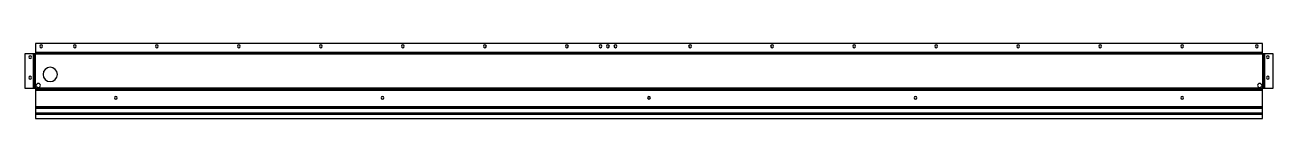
# Model space of a CAD drawing. Header units: millimetres. Extents: x -13 to 1509, y 0 to 92.
import ezdxf

# ---------------------------------------------------------------- set-up
doc = ezdxf.new("R2010")
doc.units = ezdxf.units.MM

msp = doc.modelspace()

# ---------------------------------------------------------------- linework, layer by layer
at = {"layer": 'BEND'}
for p, q in [((-1.1, 78.9), (-1.1, 36.9)), ((1496, 80.1), (0, 80.1)), ((1497.1, 36.9), (1497.1, 78.9)), ((1496, 35.8), (0, 35.8)), ((1496, 13.5), (0, 13.5)), ((1496, 5.7), (0, 5.7))]:
    msp.add_line(p, q, dxfattribs=at)
at = {"layer": 'BEND_EXTENT'}
for p, q in [((-2.3, 36.9), (-2.3, 78.9)), ((0, 81.2), (1496, 81.2)), ((1498.3, 78.9), (1498.3, 36.9)), ((0, 34.7), (1496, 34.7)), ((0, 14.7), (1496, 14.7)), ((1496, 12.4), (0, 12.4)), ((1496, 6.4), (0, 6.4)), ((1496, 5), (0, 5))]:
    msp.add_line(p, q, dxfattribs=at)
msp.add_lwpolyline([(1496, 36.9), (0, 36.9), (0, 78.9), (1496, 78.9)], close=True, dxfattribs=at)
at = {"layer": 'INTERIOR_PROFILES', "extrusion": (0, 0, -1)}
for centre, radius in [((6.3, 74.9), 1.7), ((-7, 88.2), 1.7), ((-48, 88.2), 1.7), ((-148, 88.2), 1.7), ((-248, 88.2), 1.7), ((-348, 88.2), 1.7), ((-448, 88.2), 1.7), ((-548, 88.2), 1.7), ((-648, 88.2), 1.7), ((-689, 88.2), 1.7), ((-698, 88.2), 1.7), ((-707, 88.2), 1.7), ((-798, 88.2), 1.7), ((-898, 88.2), 1.7), ((-998, 88.2), 1.7), ((-1098, 88.2), 1.7), ((-1198, 88.2), 1.7), ((-1298, 88.2), 1.7), ((-1398, 88.2), 1.7), ((-1489, 88.2), 1.7), ((-1502.3, 74.9), 1.7), ((-18, 53.9), 8.75), ((6.3, 49.9), 1.7), ((-1502.3, 49.9), 1.7), ((-3.5, 40.4), 2.5), ((-1492.5, 40.4), 2.5), ((-98, 25.2), 1.7), ((-423, 25.2), 1.7), ((-748, 25.2), 1.7), ((-1073, 25.2), 1.7), ((-1398, 25.2), 1.7)]:
    msp.add_circle(centre, radius, dxfattribs=at)
at = {"layer": 'OUTER_PROFILES'}
msp.add_lwpolyline([(0, 14.7), (0, 6.4), (0, 0), (1496, 0), (1496, 6.4), (1496, 14.7), (1496, 31.7), (1496, 36.9), (1508.8, 36.9), (1508.8, 78.9), (1496, 78.9), (1496, 91.7), (0, 91.7), (0, 78.9), (-12.8, 78.9), (-12.8, 36.9), (0, 36.9), (0, 31.7)], close=True, dxfattribs=at)

doc.saveas('drawing.dxf')
